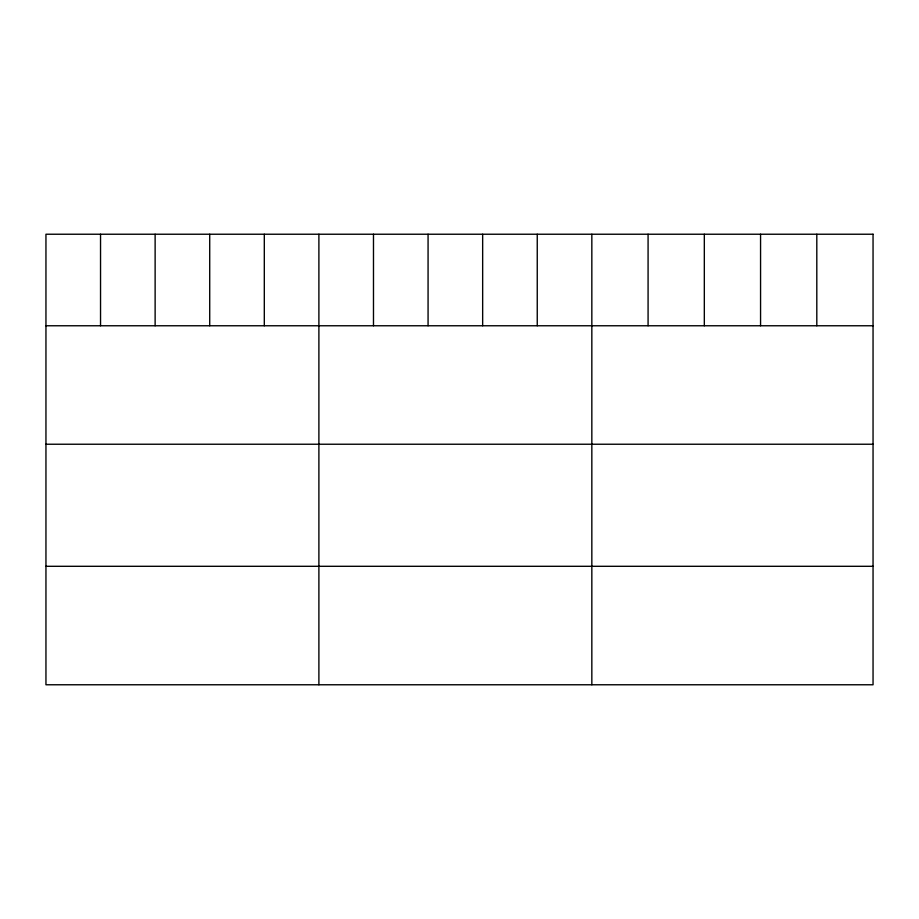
<?xml version="1.0" encoding="UTF-8"?>
<svg xmlns="http://www.w3.org/2000/svg" width="919" height="919" viewBox="0 0 919 919"><rect width="100%" height="100%" fill="white"/><g stroke="black" fill="none" stroke-linecap="round" stroke-linejoin="round"><path stroke-width="1.38" d="M45.95 325.763L873.05 325.763M45.95 444.233L873.05 444.233M45.95 566.299L873.05 566.299M816.807 234.23L816.807 325.763M760.564 234.23L760.564 325.763M704.322 234.23L704.322 325.763M648.079 234.23L648.079 325.763M591.836 234.23L591.836 684.77M537.247 234.23L537.247 325.763M482.659 234.23L482.659 325.763M428.07 234.23L428.07 325.763M373.482 234.23L373.482 325.763M318.893 234.23L318.893 684.77M264.304 234.23L264.304 325.763M209.716 234.23L209.716 325.763M155.127 234.23L155.127 325.763M100.539 234.23L100.539 325.763M873.05 234.23L45.95 234.23L45.95 684.77L873.05 684.77L873.05 234.23"/></g></svg>
